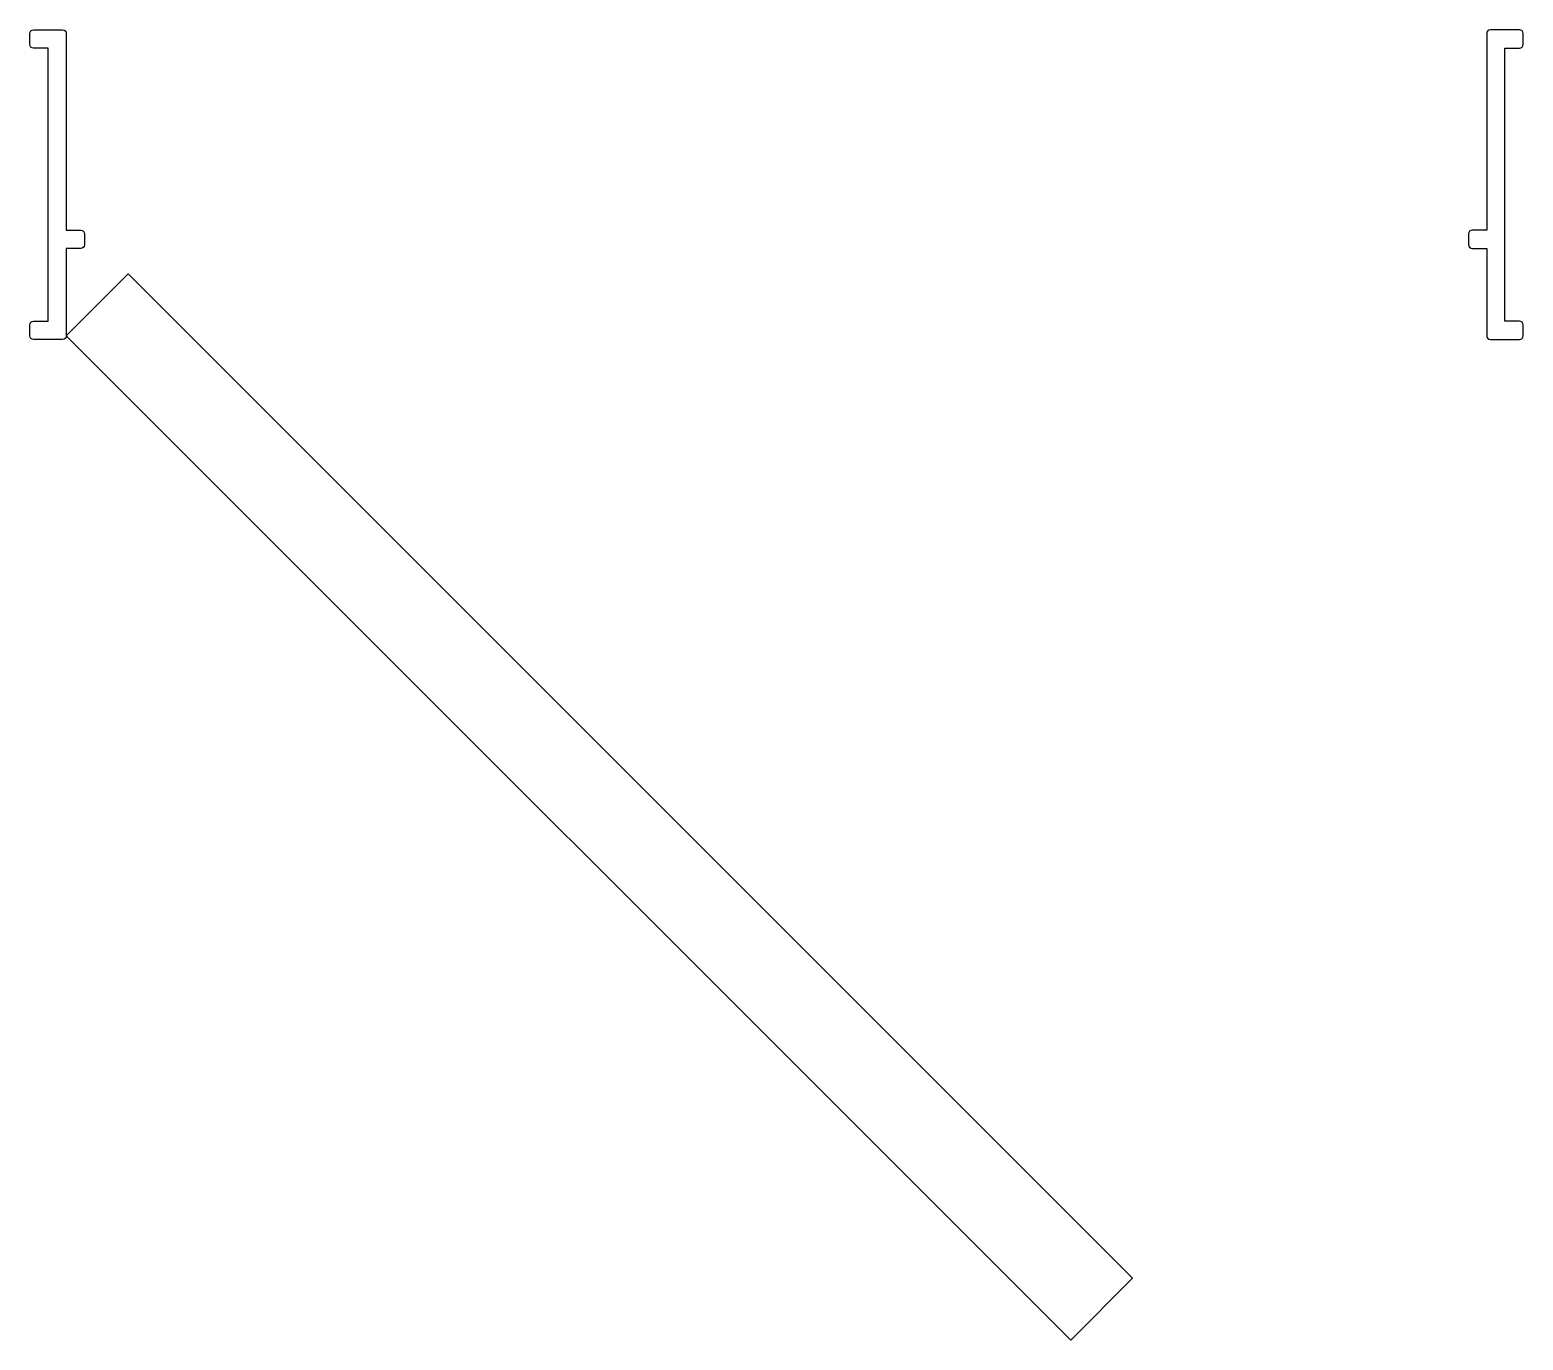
# Model space of a CAD drawing. Header units: centimetres. Extents: x 9 to 91, y -51 to 21.
import ezdxf

# ---------------------------------------------------------------- set-up
doc = ezdxf.new("R2010")
doc.units = ezdxf.units.CM
doc.layers.add('BARRIDO', color=5, linetype='Continuous', lineweight=9)
doc.layers.add('marcos', color=1, linetype='Continuous', lineweight=25)

msp = doc.modelspace()

# ---------------------------------------------------------------- linework, layer by layer
at = {"layer": 'BARRIDO'}
msp.add_lwpolyline([(14.394, 7.594), (69.548, -47.56), (66.154, -50.954), (11, 4.2)], close=True, dxfattribs=at)
at = {"layer": 'marcos'}
for points in [[(10, 5), (10, 20), (9.2, 20, -0.414214), (9, 20.2), (9, 20.8, -0.414214), (9.2, 21), (10.8, 21, -0.414214), (11, 20.8), (11, 10), (11.8, 10, -0.414214), (12, 9.8), (12, 9.2, -0.414214), (11.8, 9), (11, 9), (11, 4.2, -0.414214), (10.8, 4), (9.2, 4, -0.414214), (9, 4.2), (9, 4.8, -0.414214), (9.2, 5), (10, 5)], [(90, 5), (90, 20), (90.8, 20, 0.414214), (91, 20.2), (91, 20.8, 0.414214), (90.8, 21), (89.2, 21, 0.414214), (89, 20.8), (89, 10), (88.2, 10, 0.414214), (88, 9.8), (88, 9.2, 0.414214), (88.2, 9), (89, 9), (89, 4.2, 0.414214), (89.2, 4), (90.8, 4, 0.414214), (91, 4.2), (91, 4.8, 0.414214), (90.8, 5), (90, 5)]]:
    msp.add_lwpolyline(points, format="xyb", dxfattribs=at)

doc.saveas('drawing.dxf')
